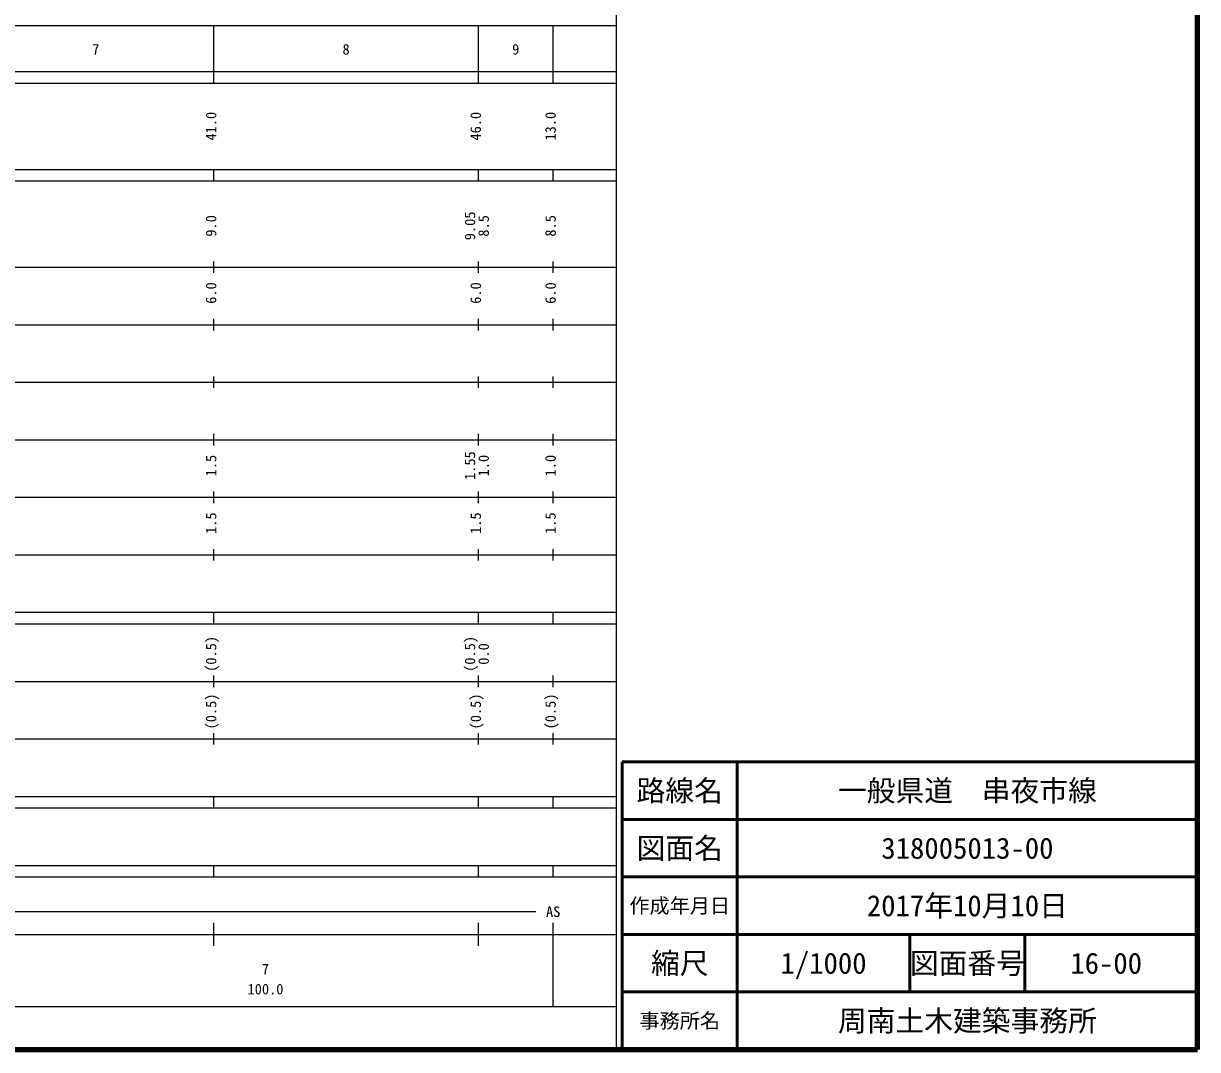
# Model space of a CAD drawing. Units: millimetres on the paper, enlarged 1000 times. Extents: x 40000 to 680000, y 20000 to 380000.
# Drawn here: x 475933 to 680000, y 20000 to 198357 of the extents above; entities that cross this region are included whole.
import ezdxf
from ezdxf.enums import TextEntityAlignment as Align

# ---------------------------------------------------------------- set-up
doc = ezdxf.new("R2010")
doc.units = ezdxf.units.MM
doc.header["$LTSCALE"] = 1000
for name, color, linetype, lineweight in [('M-TTL', 2, 'Continuous', 140), ('M-TTL-BAND', 7, 'Continuous', 25), ('M-TTL-FRAM', 2, 'Continuous', 50), ('M-TTL-LINE', 7, 'Continuous', 50)]:
    doc.layers.add(name, color=color, linetype=linetype, lineweight=lineweight)
doc.layers.add('M-TTL-TXT', color=7, linetype='Continuous')
doc.styles.add('ＭＳ ゴシック', font='')
doc.styles.get('ＭＳ ゴシック').set_extended_font_data('MS Gothic')

msp = doc.modelspace()

# ---------------------------------------------------------------- linework, layer by layer
at = {"layer": 'M-TTL'}
for p, q in [((680000, 20000), (680000, 380000)), ((680000, 20000), (680000, 380000)), ((40000, 20000), (680000, 20000)), ((40000, 20000), (680000, 20000))]:
    msp.add_line(p, q, dxfattribs=at)
at = {"layer": 'M-TTL-BAND'}
for p, q in [((579000, 20000), (579000, 370000)), ((579000, 20000), (579000, 370000)), ((68000, 198000), (579000, 198000)), ((68000, 198000), (579000, 198000)), ((509000, 188000), (509000, 198000)), ((509000, 188000), (509000, 198000)), ((555000, 188000), (555000, 198000)), ((555000, 188000), (555000, 198000)), ((568000, 188000), (568000, 198000)), ((568000, 188000), (568000, 198000)), ((40000, 190000), (579000, 190000)), ((40000, 190000), (579000, 190000)), ((40000, 188000), (579000, 188000)), ((40000, 188000), (579000, 188000)), ((40000, 173000), (579000, 173000)), ((40000, 173000), (579000, 173000)), ((509000, 171000), (509000, 173000)), ((509000, 171000), (509000, 173000)), ((555000, 171000), (555000, 173000)), ((555000, 171000), (555000, 173000)), ((568000, 171000), (568000, 173000)), ((568000, 171000), (568000, 173000)), ((40000, 171000), (579000, 171000)), ((40000, 171000), (579000, 171000)), ((40000, 156000), (579000, 156000)), ((40000, 156000), (579000, 156000)), ((509000, 155000), (509000, 157000)), ((509000, 155000), (509000, 157000)), ((555000, 155000), (555000, 157000)), ((555000, 155000), (555000, 157000)), ((568000, 155000), (568000, 157000)), ((568000, 155000), (568000, 157000)), ((509000, 145000), (509000, 147000)), ((509000, 145000), (509000, 147000)), ((555000, 145000), (555000, 147000)), ((555000, 145000), (555000, 147000)), ((568000, 145000), (568000, 147000)), ((568000, 145000), (568000, 147000)), ((46000, 146000), (579000, 146000)), ((46000, 146000), (579000, 146000)), ((509000, 135000), (509000, 137000)), ((509000, 135000), (509000, 137000)), ((555000, 135000), (555000, 137000)), ((555000, 135000), (555000, 137000)), ((568000, 135000), (568000, 137000)), ((568000, 135000), (568000, 137000)), ((52000, 136000), (579000, 136000)), ((52000, 136000), (579000, 136000)), ((509000, 125000), (509000, 127000)), ((509000, 125000), (509000, 127000)), ((555000, 125000), (555000, 127000)), ((555000, 125000), (555000, 127000)), ((568000, 125000), (568000, 127000)), ((568000, 125000), (568000, 127000)), ((46000, 126000), (579000, 126000)), ((46000, 126000), (579000, 126000)), ((509000, 115000), (509000, 117000)), ((509000, 115000), (509000, 117000)), ((555000, 115000), (555000, 117000)), ((555000, 115000), (555000, 117000)), ((568000, 115000), (568000, 117000)), ((568000, 115000), (568000, 117000)), ((52000, 116000), (579000, 116000)), ((52000, 116000), (579000, 116000)), ((509000, 105000), (509000, 107000)), ((509000, 105000), (509000, 107000)), ((555000, 105000), (555000, 107000)), ((555000, 105000), (555000, 107000)), ((568000, 105000), (568000, 107000)), ((568000, 105000), (568000, 107000)), ((46000, 106000), (579000, 106000)), ((46000, 106000), (579000, 106000)), ((40000, 96000), (579000, 96000)), ((40000, 96000), (579000, 96000)), ((509000, 94000), (509000, 96000)), ((509000, 94000), (509000, 96000)), ((555000, 94000), (555000, 96000)), ((555000, 94000), (555000, 96000)), ((568000, 94000), (568000, 96000)), ((568000, 94000), (568000, 96000)), ((40000, 94000), (579000, 94000)), ((40000, 94000), (579000, 94000)), ((49000, 84000), (579000, 84000)), ((49000, 84000), (579000, 84000)), ((509000, 83000), (509000, 85000)), ((509000, 83000), (509000, 85000)), ((555000, 83000), (555000, 85000)), ((555000, 83000), (555000, 85000)), ((568000, 83000), (568000, 85000)), ((568000, 83000), (568000, 85000)), ((40000, 74000), (579000, 74000)), ((40000, 74000), (579000, 74000)), ((509000, 73000), (509000, 75000)), ((509000, 73000), (509000, 75000)), ((555000, 73000), (555000, 75000)), ((555000, 73000), (555000, 75000)), ((568000, 73000), (568000, 75000)), ((568000, 73000), (568000, 75000)), ((40000, 64000), (579000, 64000)), ((40000, 64000), (579000, 64000)), ((509000, 62000), (509000, 64000)), ((509000, 62000), (509000, 64000)), ((555000, 62000), (555000, 64000)), ((555000, 62000), (555000, 64000)), ((568000, 62000), (568000, 64000)), ((568000, 62000), (568000, 64000)), ((40000, 62000), (579000, 62000)), ((40000, 62000), (579000, 62000)), ((40000, 52000), (579000, 52000)), ((40000, 52000), (579000, 52000)), ((509000, 50000), (509000, 52000)), ((509000, 50000), (509000, 52000)), ((555000, 50000), (555000, 52000)), ((555000, 50000), (555000, 52000)), ((568000, 50000), (568000, 52000)), ((568000, 50000), (568000, 52000)), ((40000, 50000), (579000, 50000)), ((40000, 50000), (579000, 50000)), ((456500, 44000), (565000, 44000)), ((456500, 44000), (565000, 44000)), ((509000, 38000), (509000, 42000)), ((509000, 38000), (509000, 42000)), ((555000, 38000), (555000, 42000)), ((555000, 38000), (555000, 42000)), ((568000, 27500), (568000, 42000)), ((568000, 27500), (568000, 42000)), ((40000, 40000), (579000, 40000)), ((40000, 40000), (579000, 40000)), ((68000, 27500), (579000, 27500)), ((68000, 27500), (579000, 27500))]:
    msp.add_line(p, q, dxfattribs=at)
at = {"layer": 'M-TTL-FRAM'}
for p, q in [((680000, 70000), (580000, 70000)), ((580000, 70000), (580000, 20000)), ((680000, 70000), (580000, 70000)), ((580000, 70000), (580000, 20000))]:
    msp.add_line(p, q, dxfattribs=at)
at = {"layer": 'M-TTL-LINE'}
for p, q in [((600000, 70000), (600000, 20000)), ((600000, 70000), (600000, 20000)), ((680000, 60000), (580000, 60000)), ((680000, 60000), (580000, 60000)), ((680000, 50000), (580000, 50000)), ((680000, 50000), (580000, 50000)), ((680000, 40000), (580000, 40000)), ((680000, 40000), (580000, 40000)), ((630000, 40000), (630000, 30000)), ((630000, 40000), (630000, 30000)), ((650000, 40000), (650000, 30000)), ((650000, 40000), (650000, 30000)), ((680000, 30000), (580000, 30000)), ((680000, 30000), (580000, 30000))]:
    msp.add_line(p, q, dxfattribs=at)

# ---------------------------------------------------------------- texts
at = {"layer": 'M-TTL-BAND', "style": 'ＭＳ ゴシック'}
for s, p in [('7', (488500, 192405)), ('7', (488500, 192405)), ('8', (532000, 192405)), ('8', (532000, 192405)), ('9', (561500, 192405)), ('9', (561500, 192405)), ('AS', (568000, 42500)), ('AS', (568000, 42500)), ('7', (518000, 32523)), ('7', (518000, 32523)), ('100.0', (518000, 29033)), ('100.0', (518000, 29033))]:
    msp.add_text(s, height=1833, dxfattribs=at).set_placement(p, align=Align.BOTTOM_CENTER)
for s, p in [('41.0', (510000, 180500)), ('41.0', (510000, 180500)), ('46.0', (556000, 180500)), ('46.0', (556000, 180500)), ('13.0', (569000, 180500)), ('13.0', (569000, 180500)), ('9.05', (555000, 163174)), ('9.05', (555000, 163174)), ('9.0', (510000, 163174)), ('9.0', (510000, 163174)), ('8.5', (557370, 163174)), ('8.5', (557370, 163174)), ('8.5', (569000, 163174)), ('8.5', (569000, 163174)), ('6.0', (510000, 151500)), ('6.0', (510000, 151500)), ('6.0', (556000, 151500)), ('6.0', (556000, 151500)), ('6.0', (569000, 151500)), ('6.0', (569000, 151500)), ('1.5', (510000, 121500)), ('1.5', (510000, 121500)), ('1.55', (555000, 121500)), ('1.55', (555000, 121500)), ('1.0', (557370, 121500)), ('1.0', (557370, 121500)), ('1.0', (569000, 121500)), ('1.0', (569000, 121500)), ('1.5', (510000, 111500)), ('1.5', (510000, 111500)), ('1.5', (556000, 111500)), ('1.5', (556000, 111500)), ('1.5', (569000, 111500)), ('1.5', (569000, 111500)), ('(0.5)', (510000, 88764)), ('(0.5)', (510000, 88764)), ('(0.5)', (555000, 88764)), ('(0.5)', (555000, 88764)), ('0.0', (557370, 88764)), ('0.0', (557370, 88764)), ('(0.5)', (510000, 78764)), ('(0.5)', (510000, 78764)), ('(0.5)', (556000, 78764)), ('(0.5)', (556000, 78764)), ('(0.5)', (569000, 78764)), ('(0.5)', (569000, 78764))]:
    msp.add_text(s, height=1833, rotation=90, dxfattribs=at).set_placement(p, align=Align.BOTTOM_CENTER)
at = {"layer": 'M-TTL-TXT', "style": 'ＭＳ ゴシック'}
for s, height, p in [('路線名', 3666, (590000, 65000)), ('路線名', 3666, (590000, 65000)), ('路線名', 3666, (590000, 65000)), ('路線名', 3666, (590000, 65000)), ('一般県道\u3000串夜市線', 3666, (640000, 65000)), ('図面名', 3666, (590000, 55000)), ('図面名', 3666, (590000, 55000)), ('図面名', 3666, (590000, 55000)), ('図面名', 3666, (590000, 55000)), ('318005013-00', 3666, (640000, 55000)), ('2017年10月10日', 3666, (640000, 45000)), ('作成年月日', 2566, (590000, 45000)), ('作成年月日', 2566, (590000, 45000)), ('作成年月日', 2566, (590000, 45000)), ('作成年月日', 2566, (590000, 45000)), ('縮尺', 3666, (590000, 35000)), ('縮尺', 3666, (590000, 35000)), ('縮尺', 3666, (590000, 35000)), ('縮尺', 3666, (590000, 35000)), ('1/1000', 3666, (615000, 35000)), ('図面番号', 3666, (640000, 35000)), ('図面番号', 3666, (640000, 35000)), ('図面番号', 3666, (640000, 35000)), ('図面番号', 3666, (640000, 35000)), ('16-00', 3666, (664125, 35000)), ('事務所名', 2566, (590000, 25000)), ('事務所名', 2566, (590000, 25000)), ('事務所名', 2566, (590000, 25000)), ('事務所名', 2566, (590000, 25000)), ('周南土木建築事務所', 3666, (640000, 25000))]:
    msp.add_text(s, height=height, dxfattribs=at).set_placement(p, align=Align.MIDDLE_CENTER)

doc.saveas('drawing.dxf')
